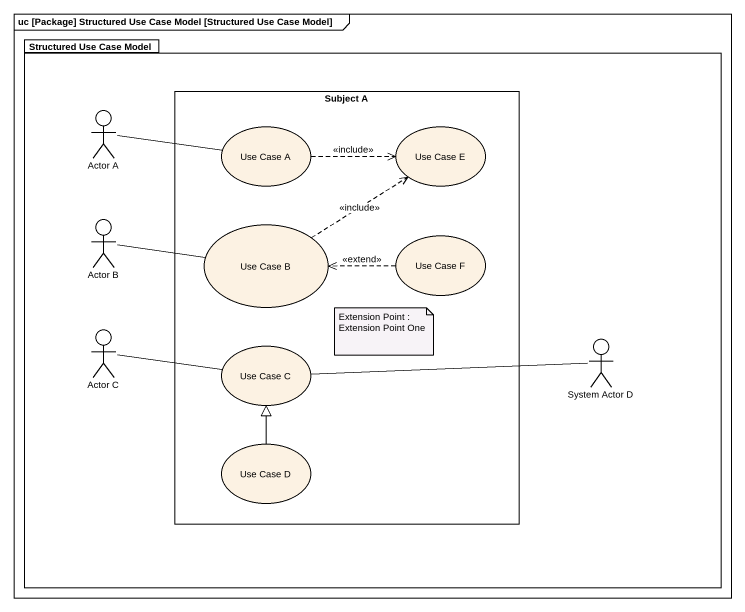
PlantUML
@startuml
mainframe uc [Package] Structured Use Case Model [Structured Use Case Model]
package "Structured Use Case Model" as Structured_Use_Case_Model {
  actor "Actor A" as Actor_A
  rectangle "Subject A" as Subject_A {
    usecase "Use Case A" as Use_Case_A
    usecase "Use Case E" as Use_Case_E
    usecase "Use Case B" as Use_Case_B
    usecase "Use Case F" as Use_Case_F
    usecase "Use Case C" as Use_Case_C
    usecase "Use Case D" as Use_Case_D
  }
  actor "Actor B" as Actor_B
  actor "Actor C" as Actor_C
  actor "System Actor D" as System_Actor_D
}
Actor_A -right- Use_Case_A
Use_Case_A .right.> Use_Case_E : <<include>>
Actor_B -right- Use_Case_B
Use_Case_B .up.> Use_Case_E : <<include>>
Use_Case_F .left.> Use_Case_B : <<extend>>
Actor_C -right- Use_Case_C
System_Actor_D -left- Use_Case_C
Use_Case_D -up-|> Use_Case_C
note as N1
  Extension Point : Extension Point One
end note
@enduml
